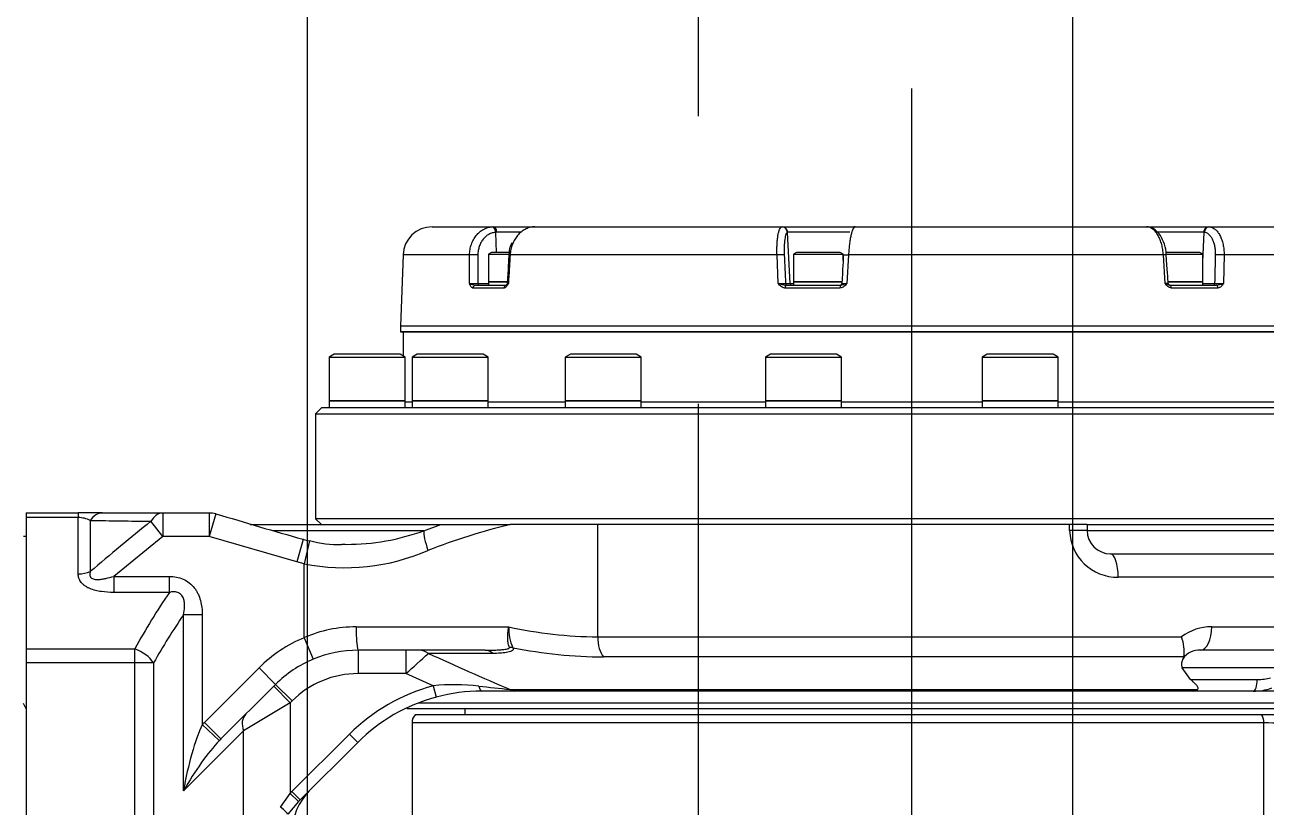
# Model space of a CAD drawing. Header units: millimetres. Extents: x 10462777 to 22643323, y 453826 to 1389191.
# Drawn here: x 11308966.6 to 11309182.4, y 597761 to 597897.1 of the extents above; entities that cross this region are included whole.
import ezdxf

# ---------------------------------------------------------------- set-up
doc = ezdxf.new("R2010")
doc.units = ezdxf.units.MM
doc.header["$LTSCALE"] = 200
doc.header["$MEASUREMENT"] = 0
doc.linetypes.add('CENTER2', pattern=[1.125, 0.75, -0.125, 0.125, -0.125])
doc.linetypes.add('PHANTOM', pattern=[2.5, 1.25, -0.25, 0.25, -0.25, 0.25, -0.25])
doc.layers.get('0').update_dxf_attribs({"linetype": 'CONTINUOUS'})
for name, color, linetype in [('$DDT_AUDIT_GENERATED_(276)', 7, 'CONTINUOUS'), ('2', 2, 'CONTINUOUS'), ('A290-7324-X542', 7, 'CONTINUOUS'), ('A290-7329-X501', 7, 'CONTINUOUS'), ('A290-7329-X511', 7, 'CONTINUOUS'), ('A290-7329-X512', 7, 'CONTINUOUS'), ('DV1_DEFAULT', 7, 'CONTINUOUS'), ('LIBRL_A6-BA-5X16', 7, 'CONTINUOUS'), ('LIBRL_A6-BA-8X35', 7, 'CONTINUOUS'), ('LIBRL_A97L-0001-', 7, 'CONTINUOUS')]:
    doc.layers.add(name, color=color, linetype=linetype)
doc.layers.add('LAYOUT', color=8, linetype='CONTINUOUS', lineweight=25)
doc.layers.add('TOP$23', color=7, linetype='CONTINUOUS', true_color=0xffffff)

# ---------------------------------------------------------------- blocks, each defined once
blk = doc.blocks.new('r710ic')
at = {"layer": 'LAYOUT', "color": 3}
blk.add_circle((272041.37, 104232.63), 2050.12, dxfattribs=at)
blk = doc.blocks.new('A$C7DA30AB0')
at = {"layer": '$DDT_AUDIT_GENERATED_(276)', "color": 7, "linetype": 'Continuous', "ltscale": 25.4}
for p, q in [((4731.16, 2969.6, 0), (4555.76, 2969.6, 0)), ((4721.18, 2969.6, 0), (4721.18, 2970.61, 0)), ((4731.24, 2969.47, 0), (4731.16, 2969.6, 0)), ((4729.15, 2968.58, 0), (4555.17, 2968.58, 0)), ((4797.38, 2939.63, 0), (4797.89, 2939.63, 0)), ((4612.99, 2937.59, 0), (4563.36, 2937.59, 0)), ((4612.98, 2938.61, 0), (4575.75, 2938.61, 0)), ((4747.09, 2936.58, 0), (4746.08, 2937.59, 0)), ((4539.83, 2936.58, 0), (4747.09, 2936.58, 0)), ((4747.09, 2918.29, 0), (4747.09, 2936.58, 0)), ((4747.09, 2918.29, 0), (4539.83, 2918.29, 0)), ((4746.08, 2917.27, 0), (4747.09, 2918.29, 0)), ((4543.36, 2917.27, 0), (4743.56, 2917.27, 0)), ((4569.81, 2916.26, 0), (4618.03, 2916.26, 0)), ((4631.23, 2916.26, 0), (4655.69, 2916.26, 0)), ((4668.89, 2916.26, 0), (4690.48, 2916.26, 0)), ((4703.69, 2916.26, 0), (4717.11, 2916.26, 0)), ((4730.32, 2916.26, 0), (4731.52, 2916.26, 0)), ((4744.73, 2917.27, 0), (4746.08, 2917.27, 0)), ((4731.85, 2904.07, 0), (4731.85, 2908.24, 0))]:
    blk.add_line(p, q, dxfattribs=at)
blk.add_arc((4990.54, 3075.19, 0), 220.12, 208.6585, 208.933, dxfattribs=at)
at = {"layer": 'A290-7324-X542', "color": 7, "linetype": 'Continuous', "ltscale": 25.4}
for p, q in [((4554.56, 2904.07, 0), (4732.36, 2904.07, 0)), ((4554.56, 2903.05, 0), (4732.36, 2903.05, 0)), ((4732.36, 2903.05, 0), (4732.36, 2904.07, 0))]:
    blk.add_line(p, q, dxfattribs=at)
at = {"layer": 'A290-7329-X501', "color": 7, "linetype": 'Continuous', "ltscale": 25.4}
for p, q in [((4582.24, 2993, 0), (4582.24, 2972.05, 0)), ((4730.33, 2972.05, 0), (4730.33, 2993.14, 0)), ((4582.24, 2972.05, 0), (4730.33, 2972.05, 0)), ((4582.66, 2970.61, 0), (4576.82, 2970.61, 0)), ((4729.73, 2970.61, 0), (4582.66, 2970.61, 0))]:
    blk.add_line(p, q, dxfattribs=at)
for centre, radius, start, end in [((4583.43, 3025.55, 0), 53.51, 255.3266, 268.7286), ((4728.3, 2972.05, 0), 2.03, 314.9669, 0)]:
    blk.add_arc(centre, radius, start, end, dxfattribs=at)
blk.add_ellipse((4583.68, 2972.05, 0), major_axis=(0, -2.03), ratio=0.704717, start_param=4.712389, end_param=5.498365, dxfattribs=at)
at = {"layer": 'A290-7329-X511', "color": 7, "linetype": 'Continuous', "ltscale": 25.4}
for p, q in [((4775.26, 2961.64, 0), (4775.26, 3103.17, 0)), ((4778.51, 3103.17, 0), (4778.51, 2961.64, 0)), ((4797.38, 2961.64, 0), (4797.38, 3103.17, 0)), ((4759.62, 2995.34, 0), (4759.62, 2973.46, 0)), ((4750.04, 2985.76, 0), (4751.91, 2987.94, 0)), ((4753.19, 2986.75, 0), (4751.51, 2984.36, 0)), ((4753.19, 2986.75, 0), (4753.19, 2986.75, 0)), ((4739.76, 2975.48, 0), (4749.76, 2985.48, 0)), ((4749.76, 2985.48, 0), (4750.04, 2985.76, 0)), ((4751.2, 2984.04, 0), (4749.76, 2985.48, 0)), ((4751.51, 2984.36, 0), (4750.04, 2985.76, 0)), ((4751.51, 2984.36, 0), (4751.2, 2984.04, 0)), ((4751.51, 2968.59, 0), (4751.51, 2984.36, 0)), ((4751.2, 2984.04, 0), (4741.2, 2974.04, 0)), ((4759.62, 2973.46, 0), (4770.04, 2983.88, 0)), ((4770.04, 2983.88, 0), (4770.04, 2953.27, 0)), ((4741.2, 2974.04, 0), (4739.76, 2975.48, 0)), ((4751.51, 2968.59, 0), (4759.62, 2973.46, 0)), ((4754.06, 2965.39, 0), (4763.55, 2974.88, 0)), ((4766.42, 2972, 0), (4763.55, 2974.88, 0)), ((4766.8, 2972.39, 0), (4763.84, 2975.17, 0)), ((4766.42, 2972, 0), (4756.93, 2962.52, 0)), ((4766.8, 2953.27, 0), (4766.8, 2972.39, 0)), ((4726.68, 2965.64, 0), (4726.15, 2967.6, 0)), ((4751.19, 2968.26, 0), (4751.51, 2968.59, 0)), ((4754.06, 2965.39, 0), (4751.19, 2968.26, 0)), ((4754.38, 2965.71, 0), (4751.51, 2968.59, 0)), ((4548.04, 2966.55, 0), (4584.1, 2966.55, 0)), ((4584.1, 2966.55, 0), (4594.51, 2966.55, 0)), ((4713.3, 2966.27, 0), (4593.8, 2966.27, 0)), ((4594.51, 2966.55, 0), (4712.56, 2966.55, 0)), ((4712.56, 2966.55, 0), (4718.21, 2966.55, 0)), ((4726.68, 2965.64, 0), (4731.39, 2963.5, 0)), ((4754.06, 2965.39, 0), (4756.93, 2962.52, 0)), ((4595.03, 2964.52, 0), (4583.4, 2964.52, 0)), ((4595.03, 2964.52, 0), (4596.46, 2962.49, 0)), ((4731.39, 2959.44, 0), (4731.39, 2963.5, 0)), ((4731.39, 2963.5, 0), (4739.69, 2963.5, 0)), ((4739.69, 2959.44, 0), (4739.69, 2963.5, 0)), ((4576.44, 2962.49, 0), (4596.46, 2962.49, 0)), ((4596.31, 2960.89, 0), (4596.18, 2960.61, 0)), ((4596.18, 2960.61, 0), (4697.05, 2960.61, 0)), ((4749.09, 2957.26, 0), (4747.52, 2961.01, 0)), ((4775.26, 2961.64, 0), (4778.51, 2961.64, 0)), ((4778.51, 2961.64, 0), (4778.51, 2959.21, 0)), ((4778.51, 2961.64, 0), (4797.38, 2961.64, 0)), ((4797.38, 2959.21, 0), (4797.38, 2961.64, 0)), ((4574.19, 2959.44, 0), (4593.27, 2959.44, 0)), ((4716.22, 2959.99, 0), (4727.48, 2959.99, 0)), ((4717.61, 2959.44, 0), (4739.69, 2959.44, 0)), ((4797.38, 2959.21, 0), (4778.51, 2959.21, 0)), ((4797.38, 2936.37, 0), (4797.38, 2959.21, 0)), ((4698.06, 2957.1, 0), (4596.57, 2957.1, 0)), ((4698.06, 2957.1, 0), (4698.06, 2937.59, 0)), ((4749.09, 2957.26, 0), (4749.09, 2944.39, 0)), ((4591.33, 2955.37, 0), (4571.5, 2955.37, 0)), ((4740.05, 2955.37, 0), (4713.52, 2955.37, 0)), ((4766.8, 2953.27, 0), (4770.04, 2953.27, 0)), ((4772.52, 2946.59, 0), (4772.52, 2949.38, 0)), ((4772.52, 2949.38, 0), (4782.18, 2949.38, 0)), ((4782.18, 2946.59, 0), (4782.18, 2949.38, 0)), ((4562.96, 2946.74, 0), (4607.58, 2946.74, 0)), ((4782.18, 2946.59, 0), (4772.52, 2946.59, 0)), ((4773.64, 2939.63, 0), (4782.18, 2946.59, 0)), ((4786.26, 2936.86, 0), (4786.26, 2945.76, 0)), ((4788.35, 2946.18, 0), (4788.35, 2936.37, 0)), ((4748.16, 2940.43, 0), (4749.09, 2944.39, 0)), ((4749.09, 2944.39, 0), (4750.38, 2944.05, 0)), ((4749.27, 2940.15, 0), (4750.38, 2944.05, 0)), ((4750.38, 2944.05, 0), (4765.58, 2939.63, 0)), ((4608.92, 2942.67, 0), (4565.97, 2942.67, 0)), ((4764.43, 2935.73, 0), (4765.58, 2939.63, 0)), ((4765.58, 2935.56, 0), (4765.58, 2939.63, 0)), ((4765.58, 2939.63, 0), (4773.64, 2939.63, 0)), ((4773.64, 2935.56, 0), (4773.64, 2939.63, 0)), ((4773.64, 2939.63, 0), (4775.73, 2937.01, 0)), ((4612.98, 2938.61, 0), (4616.02, 2938.61, 0)), ((4612.98, 2937.59, 0), (4612.98, 2938.61, 0)), ((4612.98, 2937.59, 0), (4616.02, 2937.59, 0)), ((4616.02, 2938.61, 0), (4616.02, 2937.59, 0)), ((4616.02, 2937.59, 0), (4698.06, 2937.59, 0)), ((4698.06, 2937.59, 0), (4713.25, 2937.59, 0)), ((4725.31, 2937.59, 0), (4713.25, 2937.59, 0)), ((4728.3, 2938.65, 0), (4725.31, 2937.59, 0)), ((4758.49, 2937.59, 0), (4725.31, 2937.59, 0)), ((4728.3, 2938.65, 0), (4754.59, 2938.65, 0)), ((4773.64, 2935.56, 0), (4765.58, 2935.56, 0)), ((4784.17, 2935.56, 0), (4773.64, 2935.56, 0)), ((4784.17, 2935.56, 0), (4788.35, 2935.56, 0)), ((4788.35, 2935.56, 0), (4788.35, 2936.37, 0)), ((4788.35, 2936.37, 0), (4797.38, 2936.37, 0)), ((4797.38, 2935.56, 0), (4788.35, 2935.56, 0)), ((4797.38, 2935.56, 0), (4797.38, 2936.37, 0))]:
    blk.add_line(p, q, dxfattribs=at)
for centre, radius, start, end in [((4741, 2991.08, 0), 10.16, 315, 0), ((4718.21, 2997.03, 0), 30.48, 285.1002, 315), ((4718.21, 2997.03, 0), 32.51, 285.1002, 315), ((4718.21, 2997.03, 0), 30.48, 270, 285.1002), ((4739.69, 2979.76, 0), 16.26, 270, 315), ((4583.92, 2957.99, 0), 8.56, 88.8116, 110.7516), ((4594.53, 2965.46, 0), 1.09, 91.1455, 131.6701), ((4426.76, 307.62, 0), 2674.05, 83.73178, 83.84858), ((4497.79, 2460.65, 0), 549.63, 65.2981, 66.9148), ((4722.9, 3002.27, 0), 36.83, 263.483, 275.8991), ((4739.69, 2979.76, 0), 20.32, 292.6588, 315), ((4583.22, 2956.16, 0), 8.36, 88.7562, 104.8415), ((6244.92, 1270.73, 0), 2270.74, 131.80024, 131.93295), ((4593.53, 2962.8, 0), 3.37, 265.6777, 325.5179), ((4603.32, 2959.63, 0), 7.2, 172.1479, 200.5284), ((4594.71, 2961.85, 0), 1.86, 328.9828, 20.1256), ((4696.51, 2877.58, 0), 83.03, 78.7044, 89.6315), ((4739.69, 2979.76, 0), 20.32, 270, 292.6588), ((4739.69, 2979.76, 0), 24.38, 292.6588, 315), ((4706.07, 2955.75, 0), 7.46, 357.0992, 25.8887), ((4591.53, 2963.57, 0), 8.19, 268.5345, 307.9475), ((4697.55, 2882.62, 0), 74.49, 77.6219, 89.6069), ((4740.04, 2978.03, 0), 22.66, 270.0228, 293.5175), ((4607.73, 2938.45, 0), 8.29, 1.1362, 91.0462), ((4433.65, 3359.39, 0), 543.53, 309.0033, 310.4464), ((4742.02, 2908.89, 0), 36.2, 78.7449, 113.5469), ((4608.92, 2938.61, 0), 4.06, 0, 90), ((4688.88, 3040.57, 0), 105.82, 283.3147, 291.438), ((4741.69, 2901.99, 0), 39.03, 89.9257, 110.0778), ((4741.69, 2901.99, 0), 39.03, 88.7398, 89.9257), ((4742.98, 2920.89, 0), 20.16, 75.1159, 91.1809), ((4747.21, 2934.83, 0), 5.67, 68.8832, 80.3643), ((4589.96, 2369.41, 0), 592.54, 72.87781, 74.40427), ((4687.58, -3549, 0), 6486.61, 89.128313, 89.221323), ((4788.34, 2941.01, 0), 4.64, 243.3114, 270.095), ((4765.58, 2939.63, 0), 4.06, 253.4618, 270)]:
    blk.add_arc(centre, radius, start, end, dxfattribs=at)
for centre, major_axis, ratio, start_param, end_param in [((4753.52, 2986.75, 0), (-1.61, 1.24), 0.101445, 0.154355, 1.43953), ((4766.8, 2983.88, 0), (-6.53, -10.8), 0.222058, 0.779247, 1.704271), ((4766.8, 2983.88, 0), (2.57, 14.37), 0.21907, 3.826548, 4.751573), ((4756.38, 2973.46, 0), (2.87, -2.87), 0.684276, 0, 0.970702), ((4760.67, 2977.75, 0), (6.43, 6.43), 0.446723, 4.712389, 4.758066), ((4760.67, 2977.75, 0), (8.4, 8.4), 0.684276, 4.712389, 4.758066), ((4584.1, 2964.52, 0), (0, -2.03), 0.342531, 3.141593, 4.712389), ((4712.56, 2964.52, 0), (0, -2.03), 0.72, 2.613518, 3.141593), ((4718.21, 2964.52, 0), (0, -2.03), 0.303172, 2.181676, 3.141593), ((4696.02, 2957.1, 0), (0, 4.06), 0.50223, 4.712389, 5.755111), ((4710.18, 3025.99, 0), (0, -107.7), 0.753554, 0.829507, 0.930446), ((4778.51, 2961.64, 0), (-3.54, 1.99), 0.544804, 0.800456, 1.867646), ((4593.27, 2955.37, 0), (0, 4.06), 0.479573, 0, 1.570796), ((4714.07, 2962.52, 0), (-3.55, -1.98), 0.837767, 0.795407, 0.961796), ((4717.61, 2963.5, 0), (0, -4.06), 0.675225, 5.755111, 6.283185), ((4729.07, 2963.5, 0), (0, -4.06), 0.779634, 5.755111, 6.283185), ((4739.69, 2955.37, 0), (0, -4.06), 0.088902, 1.570796, 3.141593), ((4713.43, 3025.99, 0), (0, -111.76), 0.726152, 0.815503, 0.930446), ((4608.92, 2946.74, 0), (0, -4.06), 0.330097, 4.712389, 6.283185), ((4788.35, 2943.27, 0), (-4.06, 0), 0.714125, 4.712389, 5.252808), ((4726.7, 2942.07, 0), (1.42, -3.81), 0.199144, 0.388554, 1.496906), ((4773.64, 2939.63, 0), (0, 4.06), 0.671769, 3.141593, 4.014005), ((4784.17, 2939.63, 0), (0, 4.06), 0.701964, 3.141593, 3.964223)]:
    blk.add_ellipse(centre, major_axis=major_axis, ratio=ratio, start_param=start_param, end_param=end_param, dxfattribs=at)
for points, knots in [([(4593.8, 2966.27, 0), (4593.74, 2966.22, 0), (4593.71, 2966.17, 0), (4593.69, 2966.08, 0), (4593.69, 2966.03, 0), (4593.71, 2965.9, 0), (4593.75, 2965.82, 0), (4593.89, 2965.6, 0), (4594.02, 2965.46, 0), (4594.29, 2965.18, 0), (4594.43, 2965.05, 0), (4594.73, 2964.78, 0), (4594.88, 2964.65, 0), (4595.03, 2964.52, 0)], [0, 0, 0, 0, 0.0625, 0.0625, 0.125, 0.125, 0.25, 0.25, 0.5, 0.5, 0.75, 0.75, 1, 1, 1, 1]), ([(4712.78, 2959.01, 0), (4712.74, 2959.08, 0), (4712.72, 2959.14, 0), (4712.72, 2959.25, 0), (4712.74, 2959.3, 0), (4712.82, 2959.44, 0), (4712.92, 2959.52, 0), (4713.17, 2959.64, 0), (4713.31, 2959.69, 0), (4713.61, 2959.78, 0), (4713.78, 2959.81, 0), (4714.29, 2959.9, 0), (4714.66, 2959.93, 0), (4715.42, 2959.98, 0), (4715.82, 2959.99, 0), (4716.22, 2959.99, 0)], [0, 0, 0, 0, 0.0625, 0.0625, 0.125, 0.125, 0.25, 0.25, 0.375, 0.375, 0.5, 0.5, 0.75, 0.75, 1, 1, 1, 1]), ([(4716.43, 2959.43, 0), (4716.3, 2959.42, 0), (4716.18, 2959.42, 0), (4716.05, 2959.41, 0), (4715.7, 2959.4, 0), (4715.36, 2959.39, 0), (4715.03, 2959.36, 0), (4714.8, 2959.35, 0), (4714.58, 2959.33, 0), (4714.36, 2959.3, 0), (4714.22, 2959.28, 0), (4714.07, 2959.26, 0), (4713.94, 2959.23, 0), (4713.82, 2959.21, 0), (4713.7, 2959.18, 0), (4713.6, 2959.15, 0), (4713.55, 2959.13, 0), (4713.5, 2959.11, 0), (4713.46, 2959.08, 0), (4713.43, 2959.06, 0), (4713.41, 2959.04, 0), (4713.4, 2959.02, 0), (4713.4, 2959, 0), (4713.39, 2958.98, 0), (4713.4, 2958.96, 0), (4713.4, 2958.95, 0), (4713.4, 2958.95, 0), (4713.41, 2958.95, 0)], [0.2461237, 0.2461237, 0.2461237, 0.2461237, 0.326102, 0.326102, 0.326102, 0.5472904, 0.5472904, 0.5472904, 0.6973837, 0.6973837, 0.6973837, 0.7996325, 0.7996325, 0.7996325, 0.8904785, 0.8904785, 0.8904785, 0.9397736, 0.9397736, 0.9397736, 0.9722964, 0.9722964, 0.9722964, 0.9956267, 0.9956267, 0.9956267, 1, 1, 1, 1]), ([(4713.41, 2958.95, 0), (4713.49, 2958.77, 0), (4713.56, 2958.55, 0), (4713.63, 2958.17, 0), (4713.65, 2958.04, 0), (4713.68, 2957.75, 0), (4713.69, 2957.6, 0), (4713.7, 2957.13, 0), (4713.69, 2956.79, 0), (4713.65, 2956.27, 0), (4713.63, 2956.1, 0), (4713.58, 2955.74, 0), (4713.55, 2955.55, 0), (4713.52, 2955.37, 0)], [0, 0, 0, 0, 0.25, 0.25, 0.375, 0.375, 0.5, 0.5, 0.75, 0.75, 0.875, 0.875, 1, 1, 1, 1]), ([(4772.52, 2946.59, 0), (4772.1, 2946.59, 0), (4771.69, 2946.63, 0), (4770.88, 2946.79, 0), (4770.48, 2946.91, 0), (4769.73, 2947.25, 0), (4769.38, 2947.46, 0), (4768.72, 2947.98, 0), (4768.43, 2948.27, 0), (4768.05, 2948.76, 0), (4767.93, 2948.93, 0), (4767.72, 2949.29, 0), (4767.62, 2949.47, 0), (4767.35, 2950.03, 0), (4767.21, 2950.41, 0), (4767, 2951.21, 0), (4766.92, 2951.62, 0), (4766.82, 2952.44, 0), (4766.8, 2952.85, 0), (4766.8, 2953.27, 0)], [0, 0, 0, 0, 0.125, 0.125, 0.25, 0.25, 0.375, 0.375, 0.5, 0.5, 0.5625, 0.5625, 0.625, 0.625, 0.75, 0.75, 0.875, 0.875, 1, 1, 1, 1]), ([(4770.04, 2953.27, 0), (4769.95, 2952.8, 0), (4769.88, 2952.33, 0), (4769.86, 2951.62, 0), (4769.87, 2951.37, 0), (4769.93, 2950.89, 0), (4769.98, 2950.66, 0), (4770.11, 2950.32, 0), (4770.17, 2950.2, 0), (4770.29, 2949.99, 0), (4770.37, 2949.89, 0), (4770.54, 2949.71, 0), (4770.63, 2949.63, 0), (4770.84, 2949.5, 0), (4770.95, 2949.44, 0), (4771.18, 2949.36, 0), (4771.31, 2949.33, 0), (4771.55, 2949.29, 0), (4771.67, 2949.28, 0), (4772.04, 2949.28, 0), (4772.28, 2949.32, 0), (4772.52, 2949.38, 0)], [0, 0, 0, 0, 0.25, 0.25, 0.375, 0.375, 0.5, 0.5, 0.5625, 0.5625, 0.625, 0.625, 0.6875, 0.6875, 0.75, 0.75, 0.8125, 0.8125, 0.875, 0.875, 1, 1, 1, 1]), ([(4782.18, 2949.38, 0), (4782.9, 2949.38, 0), (4783.61, 2949.34, 0), (4784.67, 2949.19, 0), (4785.02, 2949.12, 0), (4785.69, 2948.95, 0), (4786.02, 2948.84, 0), (4786.48, 2948.65, 0), (4786.64, 2948.58, 0), (4786.92, 2948.42, 0), (4787.06, 2948.34, 0), (4787.32, 2948.16, 0), (4787.44, 2948.06, 0), (4787.66, 2947.86, 0), (4787.86, 2947.64, 0), (4788.01, 2947.41, 0), (4788.14, 2947.17, 0), (4788.19, 2947.05, 0), (4788.31, 2946.68, 0), (4788.35, 2946.43, 0), (4788.35, 2946.18, 0)], [0, 0, 0, 0, 0.25, 0.25, 0.375, 0.375, 0.5, 0.5, 0.5625, 0.5625, 0.625, 0.625, 0.6875, 0.6875, 0.75, 0.8125, 0.8125, 0.875, 0.875, 1, 1, 1, 1]), ([(4786.26, 2945.76, 0), (4786.29, 2945.86, 0), (4786.32, 2945.95, 0), (4786.35, 2946.13, 0), (4786.36, 2946.23, 0), (4786.35, 2946.41, 0), (4786.33, 2946.5, 0), (4786.26, 2946.67, 0), (4786.21, 2946.75, 0), (4786, 2946.95, 0), (4785.8, 2947.04, 0), (4785.47, 2947.11, 0), (4785.36, 2947.12, 0), (4785.13, 2947.14, 0), (4785.02, 2947.14, 0), (4784.68, 2947.13, 0), (4784.45, 2947.11, 0), (4783.99, 2947.04, 0), (4783.76, 2947, 0), (4783.08, 2946.85, 0), (4782.63, 2946.73, 0), (4782.18, 2946.59, 0)], [0, 0, 0, 0, 0.0625, 0.0625, 0.125, 0.125, 0.1875, 0.1875, 0.25, 0.25, 0.375, 0.375, 0.4375, 0.4375, 0.5, 0.5, 0.625, 0.625, 0.75, 0.75, 1, 1, 1, 1])]:
    blk.add_open_spline(points, degree=3, knots=knots, dxfattribs=at)
blk.add_open_spline([(4717.61, 2959.44, 0), (4717.21, 2959.44, 0), (4716.82, 2959.43, 0), (4716.43, 2959.43, 0)], degree=3, dxfattribs=at)
at = {"layer": 'A290-7329-X512', "color": 7, "linetype": 'Continuous', "ltscale": 25.4}
for p, q in [((4732.36, 2904.07, 0), (4554.56, 2904.07, 0)), ((4731.89, 2890.68, 0), (4732.33, 2903.05, 0)), ((4590.25, 2896.43, 0), (4598.34, 2896.43, 0)), ((4598.6, 2895.94, 0), (4590.55, 2895.94, 0)), ((4665.37, 2895.94, 0), (4655.88, 2895.94, 0)), ((4655.95, 2896.43, 0), (4665.5, 2896.43, 0)), ((4719.31, 2895.94, 0), (4713.94, 2895.94, 0)), ((4714.34, 2896.43, 0), (4719.75, 2896.43, 0)), ((4589.18, 2890.68, 0), (4589.3, 2895.64, 0)), ((4592.86, 2895.65, 0), (4590.76, 2895.65, 0)), ((4599.4, 2895.64, 0), (4599.73, 2890.68, 0)), ((4654.45, 2890.68, 0), (4654.74, 2895.64, 0)), ((4664.61, 2895.65, 0), (4664.03, 2895.65, 0)), ((4664.61, 2895.65, 0), (4665.07, 2886.75, 0)), ((4665.41, 2895.65, 0), (4664.61, 2895.65, 0)), ((4666.67, 2895.64, 0), (4666.89, 2890.68, 0)), ((4718.89, 2895.65, 0), (4717.05, 2895.65, 0)), ((4592.86, 2891.84, 0), (4592.64, 2886.75, 0)), ((4558.19, 2890.68, 0), (4589.18, 2890.68, 0)), ((4599.73, 2890.68, 0), (4654.45, 2890.68, 0)), ((4666.89, 2890.68, 0), (4713.28, 2890.68, 0)), ((4715.66, 2890.25, 0), (4715.77, 2886.75, 0)), ((4720.32, 2890.68, 0), (4731.89, 2890.68, 0)), ((4591.91, 2885.78, 0), (4563.22, 2885.78, 0)), ((4591.91, 2885.78, 0), (4591.76, 2885.79, 0)), ((4602.67, 2885.78, 0), (4591.91, 2885.78, 0)), ((4592.64, 2886.75, 0), (4592.73, 2886.74, 0)), ((4592.73, 2886.74, 0), (4600.82, 2886.74, 0)), ((4602.53, 2885.79, 0), (4602.67, 2885.78, 0)), ((4653.33, 2885.78, 0), (4602.67, 2885.78, 0)), ((4653.33, 2885.78, 0), (4653.37, 2885.79, 0)), ((4666.02, 2885.78, 0), (4653.33, 2885.78, 0)), ((4654.25, 2886.74, 0), (4665.03, 2886.74, 0)), ((4665.03, 2886.74, 0), (4665.07, 2886.75, 0)), ((4666.08, 2885.79, 0), (4666.02, 2885.78, 0)), ((4708.96, 2885.78, 0), (4666.02, 2885.78, 0)), ((4716.15, 2885.78, 0), (4708.95, 2885.78, 0)), ((4708.96, 2885.78, 0), (4709.18, 2885.79, 0)), ((4711.32, 2886.74, 0), (4715.62, 2886.74, 0)), ((4715.62, 2886.74, 0), (4715.77, 2886.75, 0)), ((4716.37, 2885.79, 0), (4716.15, 2885.78, 0)), ((4726.82, 2885.78, 0), (4716.15, 2885.78, 0))]:
    blk.add_line(p, q, dxfattribs=at)
for centre, radius, start, end in [((4591.54, 2888.87, 0), 7.14, 97.9843, 108.3575), ((4598.59, 2895.63, 0), 0.305, 3.2522, 89.9953), ((4655.93, 2895.63, 0), 0.305, 90.0002, 177.033), ((4718.72, 2891.93, 0), 4.05, 66.4373, 81.568), ((4590.19, 2851.89, 0), 43.76, 89.2489, 91.1669), ((4599.57, 2919.5, 0), 23.85, 268.3621, 269.5908), ((4655.3, 2882.18, 0), 13.47, 88.5853, 92.3572), ((4665.9, 2862.23, 0), 33.42, 88.677, 90.8405), ((4719.47, 2856.33, 0), 39.32, 88.7367, 90.8417), ((4709.95, 2890.39, 0), 3.52, 329.3141, 4.3197), ((4726.82, 2890.86, 0), 5.08, 270, 358)]:
    blk.add_arc(centre, radius, start, end, dxfattribs=at)
for centre, major_axis, ratio, start_param, end_param in [((4590.55, 2896.45, 0), (0, -0.508), 0.600374, 4.747296, 6.283185), ((4591.01, 2895.63, 0), (0, 0.305), 0.83147, 0, 1.518436), ((4598.6, 2896.45, 0), (0, -0.508), 0.509092, 4.747296, 6.283185), ((4655.88, 2896.45, 0), (0, 0.508), 0.140959, 3.141593, 4.677482), ((4664.31, 2895.63, 0), (0, -0.305), 0.980785, 1.623156, 3.141593), ((4665.11, 2895.63, 0), (0, -0.305), 0.980785, 1.623156, 3.141593), ((4665.37, 2896.45, 0), (0, 0.508), 0.248633, 3.141593, 4.677482), ((4713.94, 2896.45, 0), (0, 0.508), 0.79972, 3.141593, 4.677482), ((4718.72, 2895.63, 0), (0, 0.305), 0.55557, 4.764749, 6.283185), ((4719.31, 2896.45, 0), (0, 0.508), 0.860712, 3.141593, 4.677482), ((4735.52, 5104.04, 0), (-136.99, -3142.55), 0.02167, 5.492572, 5.494805), ((4534.78, 5105.2, 0), (161.6, -3143.78), 0.007604, 0.788804, 0.791036), ((4581.89, 5105.2, 0), (91.64, -3143.78), 0.032465, 0.788248, 0.79048), ((4589.81, 2890.72, 0), (1.02, -0.02), 0.06123, 4.053195, 5.693798), ((4666.62, 2890.72, 0), (-1.02, -0.04), 0.048156, 0.196308, 1.836911), ((4719.44, 2890.72, 0), (-1.02, 0), 0.064982, 0.982863, 2.623467), ((4591.79, 2886.8, 0), (0.09, 1.01), 0.831871, 3.213979, 4.73644), ((4591.91, 2886.79, 0), (0, 1.02), 0.813199, 3.141593, 4.660029), ((4666.02, 2886.79, 0), (0, 1.02), 0.974014, 1.623156, 3.141593), ((4666.06, 2886.8, 0), (-0.26, 0.982), 0.980031, 1.369283, 2.891745), ((4716.15, 2886.79, 0), (0, 1.02), 0.528582, 1.623156, 3.141593), ((4716.33, 2886.8, 0), (0.06, -1.01), 0.557066, 4.730619, 6.25308)]:
    blk.add_ellipse(centre, major_axis=major_axis, ratio=ratio, start_param=start_param, end_param=end_param, dxfattribs=at)
for points, knots in [([(4589.3, 2895.64, 0), (4589.41, 2895.84, 0), (4589.54, 2896.04, 0), (4589.86, 2896.33, 0), (4590.04, 2896.43, 0), (4590.25, 2896.43, 0)], [0, 0, 0, 0, 0.5, 0.5, 1, 1, 1, 1]), ([(4598.34, 2896.43, 0), (4598.56, 2896.43, 0), (4598.77, 2896.33, 0), (4599.12, 2896.04, 0), (4599.27, 2895.84, 0), (4599.4, 2895.64, 0)], [0, 0, 0, 0, 0.5, 0.5, 1, 1, 1, 1]), ([(4599.4, 2895.64, 0), (4599.31, 2895.67, 0), (4599.22, 2895.7, 0), (4599.06, 2895.75, 0), (4598.99, 2895.78, 0), (4598.87, 2895.83, 0), (4598.82, 2895.86, 0), (4598.74, 2895.9, 0), (4598.71, 2895.91, 0), (4598.68, 2895.92, 0)], [0, 0, 0, 0, 0.25, 0.25, 0.5, 0.5, 0.75, 0.75, 0.8775071, 0.8775071, 0.8775071, 0.8775071]), ([(4654.74, 2895.64, 0), (4654.9, 2895.84, 0), (4655.06, 2896.04, 0), (4655.46, 2896.33, 0), (4655.7, 2896.43, 0), (4655.95, 2896.43, 0)], [0, 0, 0, 0, 0.5, 0.5, 1, 1, 1, 1]), ([(4655.88, 2895.94, 0), (4655.79, 2895.94, 0), (4655.7, 2895.91, 0), (4655.53, 2895.86, 0), (4655.44, 2895.83, 0), (4655.26, 2895.78, 0), (4655.17, 2895.75, 0), (4654.96, 2895.7, 0), (4654.85, 2895.67, 0), (4654.74, 2895.64, 0)], [0, 0, 0, 0, 0.25, 0.25, 0.5, 0.5, 0.75, 0.75, 1, 1, 1, 1]), ([(4666.67, 2895.64, 0), (4666.56, 2895.67, 0), (4666.45, 2895.7, 0), (4666.23, 2895.75, 0), (4666.12, 2895.78, 0), (4665.91, 2895.83, 0), (4665.8, 2895.86, 0), (4665.59, 2895.91, 0), (4665.48, 2895.94, 0), (4665.37, 2895.94, 0)], [0, 0, 0, 0, 0.25, 0.25, 0.5, 0.5, 0.75, 0.75, 1, 1, 1, 1]), ([(4665.5, 2896.43, 0), (4665.74, 2896.43, 0), (4665.98, 2896.33, 0), (4666.36, 2896.04, 0), (4666.52, 2895.84, 0), (4666.67, 2895.64, 0)], [0, 0, 0, 0, 0.5, 0.5, 1, 1, 1, 1]), ([(4713.58, 2895.64, 0), (4713.68, 2895.84, 0), (4713.79, 2896.04, 0), (4714.04, 2896.33, 0), (4714.19, 2896.43, 0), (4714.34, 2896.43, 0)], [0, 0, 0, 0, 0.5, 0.5, 1, 1, 1, 1]), ([(4713.86, 2895.82, 0), (4713.85, 2895.82, 0), (4713.85, 2895.81, 0), (4713.83, 2895.78, 0), (4713.8, 2895.75, 0), (4713.71, 2895.7, 0), (4713.65, 2895.67, 0), (4713.58, 2895.64, 0)], [0.4567631, 0.4567631, 0.4567631, 0.4567631, 0.5, 0.5, 0.75, 0.75, 1, 1, 1, 1]), ([(4713.94, 2895.94, 0), (4713.91, 2895.94, 0), (4713.9, 2895.91, 0), (4713.88, 2895.87, 0), (4713.87, 2895.84, 0), (4713.86, 2895.82, 0)], [0, 0, 0, 0, 0.25, 0.25, 0.4567631, 0.4567631, 0.4567631, 0.4567631]), ([(4719.75, 2896.43, 0), (4719.88, 2896.43, 0), (4720, 2896.33, 0), (4720.19, 2896.04, 0), (4720.27, 2895.84, 0), (4720.34, 2895.64, 0)], [0, 0, 0, 0, 0.5, 0.5, 1, 1, 1, 1]), ([(4713.28, 2890.68, 0), (4713.32, 2891.36, 0), (4713.36, 2892.03, 0), (4713.4, 2892.71, 0), (4713.46, 2893.69, 0), (4713.52, 2894.67, 0), (4713.58, 2895.64, 0)], [0, 0, 0, 0, 0.408539, 0.408539, 0.408539, 1, 1, 1, 1]), ([(4713.8, 2895.65, 0), (4713.8, 2895.65, 0), (4713.79, 2895.65, 0), (4713.73, 2895.65, 0), (4713.67, 2895.65, 0), (4713.58, 2895.64, 0)], [0.5969645, 0.5969645, 0.5969645, 0.5969645, 0.75, 0.75, 1, 1, 1, 1]), ([(4720.34, 2895.64, 0), (4720.34, 2895.07, 0), (4720.33, 2894.49, 0), (4720.33, 2893.91, 0), (4720.33, 2892.83, 0), (4720.33, 2891.76, 0), (4720.32, 2890.68, 0)], [0, 0, 0, 0, 0.34927, 0.34927, 0.34927, 1, 1, 1, 1]), ([(4591.76, 2885.79, 0), (4591.58, 2885.8, 0), (4591.4, 2885.85, 0), (4591.06, 2885.99, 0), (4590.9, 2886.1, 0), (4590.58, 2886.35, 0), (4590.43, 2886.51, 0), (4590.15, 2886.87, 0), (4590.02, 2887.07, 0), (4589.78, 2887.52, 0), (4589.68, 2887.76, 0), (4589.49, 2888.28, 0), (4589.42, 2888.56, 0), (4589.29, 2889.14, 0), (4589.25, 2889.43, 0), (4589.19, 2890.05, 0), (4589.18, 2890.36, 0), (4589.18, 2890.68, 0)], [0, 0, 0, 0, 0.125, 0.125, 0.25, 0.25, 0.375, 0.375, 0.5, 0.5, 0.625, 0.625, 0.75, 0.75, 0.875, 0.875, 1, 1, 1, 1]), ([(4590.65, 2890.66, 0), (4590.64, 2890.41, 0), (4590.65, 2890.16, 0), (4590.69, 2889.67, 0), (4590.73, 2889.43, 0), (4590.82, 2888.97, 0), (4590.88, 2888.75, 0), (4591.01, 2888.33, 0), (4591.1, 2888.13, 0), (4591.28, 2887.78, 0), (4591.38, 2887.61, 0), (4591.59, 2887.33, 0), (4591.71, 2887.2, 0), (4591.96, 2887, 0), (4592.09, 2886.92, 0), (4592.36, 2886.8, 0), (4592.49, 2886.76, 0), (4592.64, 2886.75, 0)], [0, 0, 0, 0, 0.125, 0.125, 0.25, 0.25, 0.375, 0.375, 0.5, 0.5, 0.625, 0.625, 0.75, 0.75, 0.875, 0.875, 1, 1, 1, 1]), ([(4599.22, 2890.65, 0), (4599.22, 2890.62, 0), (4599.23, 2890.03, 0), (4599.51, 2888.76, 0), (4600.17, 2887.28, 0), (4601.09, 2886.27, 0), (4602, 2885.77, 0), (4602.48, 2885.82, 0), (4602.62, 2885.84, 0)], [0, 0, 0, 0, 0.013314, 0.253912, 0.500796, 0.728923, 0.934731, 1, 1, 1, 1]), ([(4599.73, 2890.68, 0), (4599.75, 2890.36, 0), (4599.78, 2890.05, 0), (4599.88, 2889.44, 0), (4599.94, 2889.14, 0), (4600.1, 2888.56, 0), (4600.19, 2888.29, 0), (4600.4, 2887.77, 0), (4600.52, 2887.52, 0), (4600.78, 2887.07, 0), (4600.91, 2886.87, 0), (4601.21, 2886.51, 0), (4601.36, 2886.35, 0), (4601.68, 2886.1, 0), (4601.85, 2886, 0), (4602.19, 2885.85, 0), (4602.36, 2885.8, 0), (4602.53, 2885.79, 0)], [0, 0, 0, 0, 0.125, 0.125, 0.25, 0.25, 0.375, 0.375, 0.5, 0.5, 0.625, 0.625, 0.75, 0.75, 0.875, 0.875, 1, 1, 1, 1]), ([(4653.37, 2885.79, 0), (4653.43, 2885.8, 0), (4653.49, 2885.85, 0), (4653.6, 2885.99, 0), (4653.66, 2886.1, 0), (4653.77, 2886.35, 0), (4653.83, 2886.51, 0), (4653.94, 2886.87, 0), (4653.99, 2887.07, 0), (4654.09, 2887.52, 0), (4654.14, 2887.76, 0), (4654.22, 2888.28, 0), (4654.26, 2888.56, 0), (4654.33, 2889.14, 0), (4654.36, 2889.43, 0), (4654.41, 2890.05, 0), (4654.43, 2890.36, 0), (4654.45, 2890.68, 0)], [0, 0, 0, 0, 0.125, 0.125, 0.25, 0.25, 0.375, 0.375, 0.5, 0.5, 0.625, 0.625, 0.75, 0.75, 0.875, 0.875, 1, 1, 1, 1]), ([(4665.07, 2886.75, 0), (4665.12, 2886.76, 0), (4665.16, 2886.8, 0), (4665.25, 2886.91, 0), (4665.3, 2887, 0), (4665.38, 2887.2, 0), (4665.41, 2887.32, 0), (4665.48, 2887.61, 0), (4665.51, 2887.77, 0), (4665.56, 2888.13, 0), (4665.58, 2888.33, 0), (4665.61, 2888.74, 0), (4665.63, 2888.97, 0), (4665.64, 2889.43, 0), (4665.65, 2889.66, 0), (4665.64, 2890.16, 0), (4665.64, 2890.41, 0), (4665.62, 2890.66, 0)], [0, 0, 0, 0, 0.125, 0.125, 0.25, 0.25, 0.375, 0.375, 0.5, 0.5, 0.625, 0.625, 0.75, 0.75, 0.875, 0.875, 1, 1, 1, 1]), ([(4666.89, 2890.68, 0), (4666.9, 2890.36, 0), (4666.9, 2890.05, 0), (4666.9, 2889.44, 0), (4666.89, 2889.14, 0), (4666.86, 2888.56, 0), (4666.84, 2888.29, 0), (4666.79, 2887.77, 0), (4666.76, 2887.52, 0), (4666.69, 2887.07, 0), (4666.64, 2886.87, 0), (4666.55, 2886.51, 0), (4666.5, 2886.35, 0), (4666.39, 2886.1, 0), (4666.33, 2886, 0), (4666.21, 2885.85, 0), (4666.14, 2885.8, 0), (4666.08, 2885.79, 0)], [0, 0, 0, 0, 0.125, 0.125, 0.25, 0.25, 0.375, 0.375, 0.5, 0.5, 0.625, 0.625, 0.75, 0.75, 0.875, 0.875, 1, 1, 1, 1]), ([(4712.77, 2888.56, 0), (4712.81, 2888.66, 0), (4712.85, 2888.75, 0), (4713, 2889.14, 0), (4713.09, 2889.43, 0), (4713.22, 2890.05, 0), (4713.26, 2890.36, 0), (4713.28, 2890.68, 0)], [0.7080585, 0.7080585, 0.7080585, 0.7080585, 0.75, 0.75, 0.875, 0.875, 1, 1, 1, 1]), ([(4715.77, 2886.75, 0), (4715.98, 2886.76, 0), (4716.18, 2886.8, 0), (4716.58, 2886.91, 0), (4716.78, 2887, 0), (4717.16, 2887.2, 0), (4717.34, 2887.32, 0), (4717.67, 2887.61, 0), (4717.83, 2887.77, 0), (4718.12, 2888.13, 0), (4718.24, 2888.33, 0), (4718.47, 2888.74, 0), (4718.56, 2888.97, 0), (4718.72, 2889.43, 0), (4718.78, 2889.66, 0), (4718.86, 2890.16, 0), (4718.88, 2890.41, 0), (4718.88, 2890.66, 0)], [0, 0, 0, 0, 0.125, 0.125, 0.25, 0.25, 0.375, 0.375, 0.5, 0.5, 0.625, 0.625, 0.75, 0.75, 0.875, 0.875, 1, 1, 1, 1]), ([(4720.32, 2890.68, 0), (4720.32, 2890.36, 0), (4720.29, 2890.05, 0), (4720.19, 2889.44, 0), (4720.12, 2889.14, 0), (4719.92, 2888.56, 0), (4719.8, 2888.29, 0), (4719.52, 2887.77, 0), (4719.35, 2887.52, 0), (4718.99, 2887.07, 0), (4718.79, 2886.87, 0), (4718.37, 2886.51, 0), (4718.14, 2886.35, 0), (4717.66, 2886.1, 0), (4717.42, 2886, 0), (4716.91, 2885.85, 0), (4716.64, 2885.8, 0), (4716.37, 2885.79, 0)], [0, 0, 0, 0, 0.125, 0.125, 0.25, 0.25, 0.375, 0.375, 0.5, 0.5, 0.625, 0.625, 0.75, 0.75, 0.875, 0.875, 1, 1, 1, 1]), ([(4709.18, 2885.79, 0), (4709.44, 2885.8, 0), (4709.69, 2885.85, 0), (4710.2, 2885.99, 0), (4710.45, 2886.1, 0), (4710.93, 2886.35, 0), (4711.16, 2886.51, 0), (4711.59, 2886.87, 0), (4711.8, 2887.07, 0), (4712.17, 2887.52, 0), (4712.34, 2887.76, 0), (4712.59, 2888.19, 0), (4712.69, 2888.37, 0), (4712.77, 2888.56, 0)], [0, 0, 0, 0, 0.125, 0.125, 0.25, 0.25, 0.375, 0.375, 0.5, 0.5, 0.625, 0.625, 0.7080585, 0.7080585, 0.7080585, 0.7080585])]:
    blk.add_open_spline(points, degree=3, knots=knots, dxfattribs=at)
for points in [[(4598.68, 2895.92, 0), (4598.66, 2895.93, 0), (4598.63, 2895.94, 0), (4598.6, 2895.94, 0)], [(4598.89, 2895.68, 0), (4598.95, 2894.84, 0), (4599.05, 2893.17, 0), (4599.22, 2890.65, 0)], [(4655.34, 2890.66, 0), (4655.39, 2891.49, 0), (4655.48, 2893.16, 0), (4655.63, 2895.66, 0)], [(4713.49, 2890.65, 0), (4713.54, 2891.49, 0), (4713.64, 2893.17, 0), (4713.8, 2895.69, 0)], [(4653.33, 2885.79, 0), (4653.48, 2885.79, 0), (4653.57, 2885.8, 0), (4653.61, 2885.82, 0)]]:
    blk.add_open_spline(points, degree=3, dxfattribs=at)
for points, weights in [([(4599.22, 2890.65, 0), (4599.22, 2890.65, 0), (4599.73, 2890.68, 0)], [0.851977030377, 0.79922352178, 1]), ([(4655.34, 2890.66, 0), (4655.33, 2890.63, 0), (4654.45, 2890.68, 0)], [0.928540909331, 0.723021763327, 1]), ([(4713.49, 2890.65, 0), (4713.5, 2890.66, 0), (4713.28, 2890.68, 0)], [0.845170386845, 0.866749932958, 1])]:
    blk.add_rational_spline(points, weights, degree=2, dxfattribs=at)
at = {"layer": 'DV1_DEFAULT', "color": 7, "linetype": 'CENTER2', "ltscale": 25.4}
blk.add_line((4643.46, 3176.51, 0), (4643.46, 2861.71, 0), dxfattribs=at)
at = {"layer": 'LAYOUT', "color": 6, "linetype": 'PHANTOM'}
blk.add_circle((3030.45, 3025.99, 0), 2693.02, dxfattribs=at)
at = {"layer": 'LIBRL_A6-BA-5X16', "color": 7, "linetype": 'Continuous', "ltscale": 25.4}
for p, q in [((4592.86, 2895.33, 0), (4592.86, 2890.55, 0)), ((4598.95, 2895.33, 0), (4592.86, 2895.33, 0)), ((4664.03, 2895.33, 0), (4655.57, 2895.33, 0)), ((4664.03, 2890.55, 0), (4664.03, 2895.33, 0)), ((4717.05, 2895.33, 0), (4713.78, 2895.33, 0)), ((4717.05, 2890.55, 0), (4717.05, 2895.33, 0)), ((4655.4, 2891.67, 0), (4655.4, 2890.55, 0)), ((4599.25, 2890.55, 0), (4592.86, 2890.55, 0)), ((4592.86, 2890.55, 0), (4593.38, 2890.25, 0)), ((4593.38, 2890.25, 0), (4599.26, 2890.25, 0)), ((4664.03, 2890.55, 0), (4655.4, 2890.55, 0)), ((4655.4, 2890.55, 0), (4655.92, 2890.25, 0)), ((4655.92, 2890.25, 0), (4663.5, 2890.25, 0)), ((4663.5, 2890.25, 0), (4664.03, 2890.55, 0)), ((4713.46, 2890.25, 0), (4716.52, 2890.25, 0)), ((4717.05, 2890.55, 0), (4713.47, 2890.55, 0)), ((4716.52, 2890.25, 0), (4717.05, 2890.55, 0))]:
    blk.add_line(p, q, dxfattribs=at)
at = {"layer": 'LIBRL_A6-BA-8X35', "color": 7, "linetype": 'Continuous', "ltscale": 25.4}
for p, q in [((4618.03, 2916.06, 0), (4618.03, 2908.44, 0)), ((4631.23, 2916.06, 0), (4618.03, 2916.06, 0)), ((4631.23, 2908.44, 0), (4631.23, 2916.06, 0)), ((4655.69, 2916.06, 0), (4655.69, 2908.44, 0)), ((4668.89, 2916.06, 0), (4655.69, 2916.06, 0)), ((4668.89, 2908.44, 0), (4668.89, 2916.06, 0)), ((4690.48, 2916.06, 0), (4690.48, 2908.44, 0)), ((4703.69, 2916.06, 0), (4690.48, 2916.06, 0)), ((4703.69, 2908.44, 0), (4703.69, 2916.06, 0)), ((4717.11, 2916.06, 0), (4717.11, 2908.44, 0)), ((4730.32, 2916.06, 0), (4717.11, 2916.06, 0)), ((4730.32, 2908.44, 0), (4730.32, 2916.06, 0)), ((4731.52, 2916.06, 0), (4731.52, 2908.44, 0)), ((4744.73, 2916.06, 0), (4731.52, 2916.06, 0)), ((4744.73, 2908.44, 0), (4744.73, 2916.06, 0)), ((4631.23, 2908.44, 0), (4618.03, 2908.44, 0)), ((4618.03, 2908.44, 0), (4618.91, 2907.93, 0)), ((4618.91, 2907.93, 0), (4630.35, 2907.93, 0)), ((4630.35, 2907.93, 0), (4631.23, 2908.44, 0)), ((4668.89, 2908.44, 0), (4655.69, 2908.44, 0)), ((4655.69, 2908.44, 0), (4656.57, 2907.93, 0)), ((4656.57, 2907.93, 0), (4668.01, 2907.93, 0)), ((4668.01, 2907.93, 0), (4668.89, 2908.44, 0)), ((4703.69, 2908.44, 0), (4690.48, 2908.44, 0)), ((4690.48, 2908.44, 0), (4691.36, 2907.93, 0)), ((4691.36, 2907.93, 0), (4702.81, 2907.93, 0)), ((4702.81, 2907.93, 0), (4703.69, 2908.44, 0)), ((4730.32, 2908.44, 0), (4717.11, 2908.44, 0)), ((4717.11, 2908.44, 0), (4717.99, 2907.93, 0)), ((4717.99, 2907.93, 0), (4729.44, 2907.93, 0)), ((4729.44, 2907.93, 0), (4730.32, 2908.44, 0)), ((4744.73, 2908.44, 0), (4731.52, 2908.44, 0)), ((4731.52, 2908.44, 0), (4732.4, 2907.93, 0)), ((4732.4, 2907.93, 0), (4743.85, 2907.93, 0)), ((4743.85, 2907.93, 0), (4744.73, 2908.44, 0))]:
    blk.add_line(p, q, dxfattribs=at)
at = {"layer": 'LIBRL_A97L-0001-', "color": 7, "linetype": 'Continuous', "ltscale": 25.4}
for p, q in [((4618.03, 2917.27, 0), (4618.03, 2916.06, 0)), ((4618.03, 2916.06, 0), (4631.23, 2916.06, 0)), ((4620.88, 2917.27, 0), (4626.02, 2917.27, 0)), ((4631.23, 2916.06, 0), (4631.23, 2917.27, 0)), ((4655.69, 2917.27, 0), (4655.69, 2916.06, 0)), ((4655.69, 2916.06, 0), (4668.89, 2916.06, 0)), ((4660.91, 2917.27, 0), (4666.04, 2917.27, 0)), ((4668.89, 2916.06, 0), (4668.89, 2917.27, 0)), ((4690.48, 2917.27, 0), (4690.48, 2916.06, 0)), ((4690.48, 2916.06, 0), (4703.69, 2916.06, 0)), ((4698.28, 2917.27, 0), (4702.63, 2917.27, 0)), ((4703.69, 2916.06, 0), (4703.69, 2917.27, 0)), ((4717.11, 2917.27, 0), (4717.11, 2916.06, 0)), ((4717.11, 2916.06, 0), (4730.32, 2916.06, 0)), ((4727.3, 2917.27, 0), (4730.32, 2917.27, 0)), ((4730.32, 2916.06, 0), (4730.32, 2917.27, 0)), ((4731.52, 2917.27, 0), (4731.52, 2916.06, 0)), ((4731.52, 2916.06, 0), (4744.73, 2916.06, 0)), ((4743.56, 2917.27, 0), (4744.73, 2917.27, 0)), ((4744.73, 2916.06, 0), (4744.73, 2917.27, 0)), ((4592.86, 2895.94, 0), (4592.86, 2895.33, 0)), ((4664.03, 2895.33, 0), (4664.03, 2895.94, 0)), ((4717.05, 2895.33, 0), (4717.05, 2895.94, 0)), ((4592.86, 2895.33, 0), (4598.94, 2895.33, 0)), ((4655.53, 2895.33, 0), (4664.03, 2895.33, 0)), ((4713.8, 2895.33, 0), (4717.05, 2895.33, 0))]:
    blk.add_line(p, q, dxfattribs=at)

msp = doc.modelspace()

# ---------------------------------------------------------------- linework, layer by layer
at = {"layer": '2', "color": 252, "linetype": 'Continuous'}
msp.add_line((11309148.79501, 597375.90946, 0), (11309148.79501, 598213.38354, 0), dxfattribs=at)
at = {"layer": 'TOP$23', "color": 155, "linetype": 'PHANTOM'}
msp.add_line((11309083.66913, 601331.21124), (11309083.66913, 594066.71124), dxfattribs=at)
at = {"layer": 'TOP$23', "linetype": 'Continuous'}
msp.add_line((11309015.66913, 600981.71124), (11309015.66913, 596881.71124), dxfattribs=at)

# ---------------------------------------------------------------- block references
at = {"ltscale": 10, "rotation": 180}
msp.add_blockref('A$C7DA30AB0', (11313764.24811, 600747.76955, 0), dxfattribs=at)
at = {"layer": 'LAYOUT', "color": 2, "rotation": 89.99999999999999}
msp.add_blockref('r710ic', (11412573.40786, 324839.74027, 0), dxfattribs=at)

doc.saveas('drawing.dxf')
